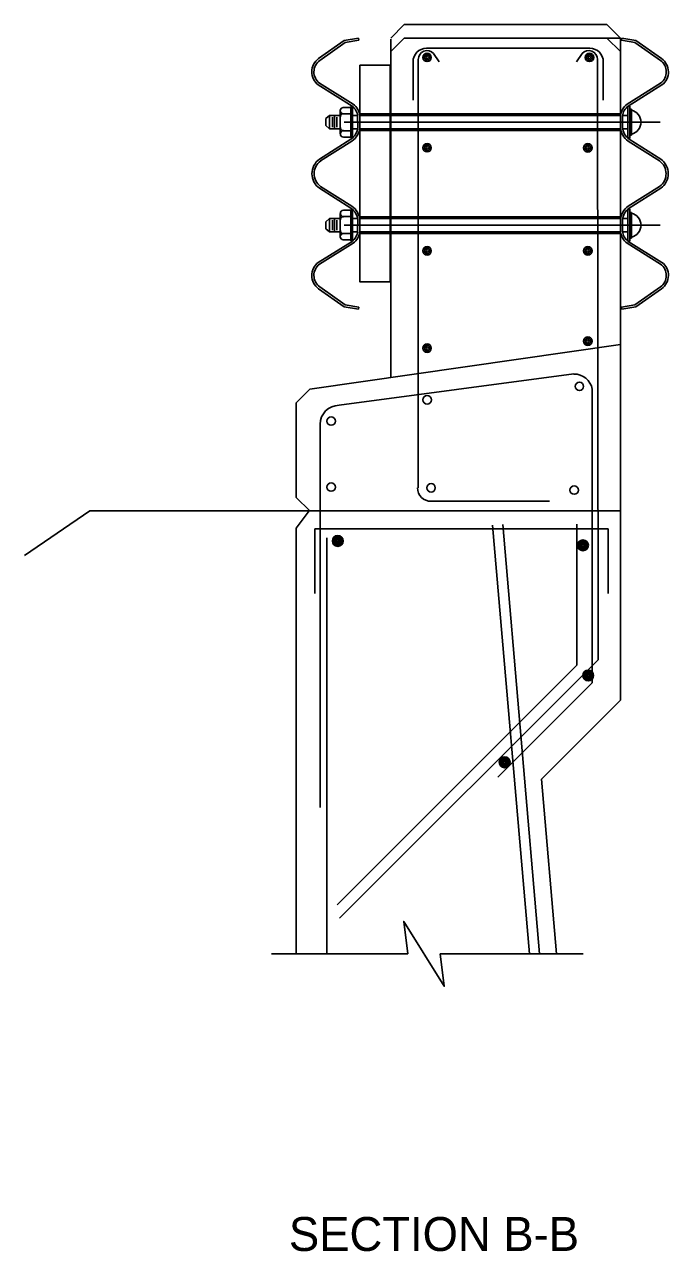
# Model space of a CAD drawing. Extents: x 25748.5 to 25802.9, y -3094.4 to -3056.4.
# Drawn here: x 25766.27 to 25770.24, y -3094.36 to -3086.79 of the extents above; entities that cross this region are included whole.
import ezdxf

# ---------------------------------------------------------------- set-up
doc = ezdxf.new("R2010")
doc.units = 0
for name, color, linetype in [('213 Rebar', 7, 'Continuous'), ('border_NO-PLOT', 7, 'Continuous'), ('str_Center-Line-A', 7, 'Continuous'), ('str_Concrete-A', 7, 'Continuous'), ('str_Misc-Steel-A', 7, 'Continuous'), ('str_Reinforcement-C', 7, 'Continuous'), ('str_Reinforcement-I', 7, 'Continuous'), ('str_Reinforcement-J', 7, 'Continuous'), ('str_Reinforcement-K', 7, 'Continuous'), ('str_Reinforcement-M', 7, 'Continuous'), ('str_Reinforcement-N', 7, 'Continuous'), ('str_Reinforcement-O', 7, 'Continuous'), ('str_Wood-A', 7, 'Continuous')]:
    doc.layers.add(name, color=color, linetype=linetype)

msp = doc.modelspace()

# ---------------------------------------------------------------- linework, layer by layer
at = {"layer": '213 Rebar'}
for p, q in [((25769.674, -3089.8714), (25769.674, -3090.7402)), ((25769.674, -3090.7402), (25768.1953, -3092.219))]:
    msp.add_line(p, q, dxfattribs=at)
at = {"layer": 'str_Center-Line-A'}
for p, q in [((25768.2377, -3087.3919), (25770.1875, -3087.3919)), ((25768.2377, -3088.0273), (25770.1875, -3088.0273))]:
    msp.add_line(p, q, dxfattribs=at)
at = {"layer": 'str_Concrete-A'}
for p, q in [((25768.6088, -3086.7897), (25768.5255, -3086.8731)), ((25768.6088, -3086.7897), (25769.8588, -3086.7897)), ((25769.8588, -3086.7897), (25769.9421, -3086.8731)), ((25768.6088, -3086.8731), (25768.5255, -3086.9564)), ((25768.5255, -3086.879), (25768.5255, -3087.212)), ((25768.6088, -3086.8731), (25769.9421, -3086.8731)), ((25769.8588, -3086.8731), (25769.9421, -3086.9564)), ((25769.9421, -3086.8731), (25769.9421, -3087.2061)), ((25768.5255, -3087.2061), (25768.5255, -3088.9677)), ((25769.9421, -3087.2061), (25769.9421, -3089.7897)), ((25768.3342, -3087.3398), (25769.9421, -3087.3398)), ((25768.3342, -3087.444), (25769.9421, -3087.444)), ((25768.3342, -3087.9752), (25769.9421, -3087.9752)), ((25768.3342, -3088.0794), (25769.9421, -3088.0794)), ((25769.9421, -3088.7636), (25768.0255, -3089.0397)), ((25767.9421, -3089.1231), (25768.0255, -3089.0397)), ((25767.9421, -3089.1231), (25768.0255, -3089.0397)), ((25767.9421, -3089.1231), (25767.9421, -3089.7064)), ((25767.9421, -3089.7064), (25768.0255, -3089.7897)), ((25766.6684, -3089.7897), (25766.2657, -3090.0646)), ((25768.022, -3089.7897), (25766.6684, -3089.7897)), ((25768.022, -3089.7897), (25767.9421, -3089.8964)), ((25768.022, -3089.7897), (25769.9421, -3089.7897)), ((25769.9421, -3089.7897), (25769.9421, -3090.9564)), ((25767.9421, -3089.8964), (25767.9421, -3092.5213)), ((25769.9421, -3090.9564), (25769.4553, -3091.4432)), ((25769.4553, -3091.4432), (25769.5478, -3092.5213)), ((25768.6307, -3092.5213), (25767.7891, -3092.5213)), ((25769.7128, -3092.5213), (25768.8307, -3092.5213))]:
    msp.add_line(p, q, dxfattribs=at)
msp.add_lwpolyline([(25768.6307, -3092.5213), (25768.6057, -3092.3213), (25768.8557, -3092.7213), (25768.8307, -3092.5213)], dxfattribs=at)
at = {"layer": 'str_Misc-Steel-A'}
for p, q in [((25768.2382, -3086.8884), (25768.3253, -3086.8731)), ((25768.3253, -3086.8731), (25768.3276, -3086.8856)), ((25769.951, -3086.8731), (25769.9488, -3086.8856)), ((25770.0381, -3086.8884), (25769.951, -3086.8731)), ((25768.08, -3087), (25768.2382, -3086.8884)), ((25768.0876, -3087.0109), (25768.2446, -3086.9002)), ((25768.2446, -3086.9002), (25768.3276, -3086.8856)), ((25770.0318, -3086.9002), (25769.9488, -3086.8856)), ((25770.1887, -3087.0109), (25770.0318, -3086.9002)), ((25770.1964, -3087), (25770.0381, -3086.8884)), ((25768.2863, -3087.2922), (25768.0781, -3087.1624)), ((25768.2928, -3087.281), (25768.086, -3087.1517)), ((25769.9835, -3087.281), (25770.1903, -3087.1517)), ((25769.99, -3087.2922), (25770.1982, -3087.1624)), ((25768.214, -3087.3198), (25768.214, -3087.4644)), ((25768.2794, -3087.3008), (25768.2324, -3087.3008)), ((25768.2794, -3087.489), (25768.2794, -3087.2946)), ((25768.2794, -3087.2946), (25768.2902, -3087.2946)), ((25768.2794, -3087.3008), (25768.2794, -3087.4838)), ((25768.2902, -3087.2946), (25768.2902, -3087.489)), ((25770.0013, -3087.4711), (25770.0013, -3087.3127)), ((25770.0013, -3087.3127), (25770.0101, -3087.3127)), ((25770.0101, -3087.3127), (25770.0101, -3087.4711)), ((25770.0101, -3087.4664), (25770.0101, -3087.3173)), ((25768.1465, -3087.3502), (25768.1249, -3087.3688)), ((25768.1249, -3087.3688), (25768.1249, -3087.4121)), ((25768.1465, -3087.4333), (25768.1249, -3087.4121)), ((25768.1465, -3087.3502), (25768.1465, -3087.4333)), ((25768.214, -3087.3502), (25768.1465, -3087.3502)), ((25768.1656, -3087.3608), (25768.1656, -3087.423)), ((25768.1789, -3087.4333), (25768.1789, -3087.3509)), ((25768.1931, -3087.3608), (25768.1931, -3087.423)), ((25768.2337, -3087.34), (25768.2794, -3087.34)), ((25768.2902, -3087.3502), (25768.3202, -3087.3502)), ((25768.3206, -3087.3549), (25768.3211, -3087.4241)), ((25768.3342, -3087.3502), (25769.9425, -3087.3502)), ((25768.3342, -3087.3541), (25768.3342, -3087.424)), ((25769.9421, -3087.3541), (25769.9421, -3087.424)), ((25769.9557, -3087.3549), (25769.9552, -3087.4241)), ((25769.9561, -3087.3502), (25769.9874, -3087.3502)), ((25768.214, -3087.4333), (25768.1465, -3087.4333)), ((25768.2794, -3087.4446), (25768.2308, -3087.4446)), ((25768.2794, -3087.4838), (25768.2334, -3087.4838)), ((25768.2902, -3087.489), (25768.2794, -3087.489)), ((25768.2902, -3087.4335), (25768.3199, -3087.4335)), ((25768.3342, -3087.4335), (25769.9433, -3087.4335)), ((25769.9564, -3087.4335), (25769.9874, -3087.4335)), ((25770.0101, -3087.4711), (25770.0013, -3087.4711)), ((25768.0852, -3087.6196), (25768.2797, -3087.4977)), ((25768.0922, -3087.6308), (25768.286, -3087.5096)), ((25770.1841, -3087.6308), (25769.9903, -3087.5096)), ((25770.1911, -3087.6196), (25769.9966, -3087.4977)), ((25768.0922, -3087.7883), (25768.286, -3087.9095)), ((25770.1841, -3087.7883), (25769.9903, -3087.9095)), ((25768.0852, -3087.7996), (25768.2797, -3087.9214)), ((25770.1911, -3087.7996), (25769.9966, -3087.9214)), ((25768.2794, -3087.9354), (25768.2334, -3087.9354)), ((25768.2794, -3087.9302), (25768.2794, -3088.1246)), ((25768.2902, -3087.9302), (25768.2794, -3087.9302)), ((25768.2794, -3088.1183), (25768.2794, -3087.9354)), ((25768.2902, -3088.1246), (25768.2902, -3087.9302)), ((25768.1465, -3087.9858), (25768.1249, -3088.0071)), ((25768.1249, -3088.0503), (25768.1249, -3088.0071)), ((25768.1465, -3088.069), (25768.1465, -3087.9858)), ((25768.214, -3087.9858), (25768.1465, -3087.9858)), ((25768.1656, -3088.0584), (25768.1656, -3087.9962)), ((25768.1789, -3087.9858), (25768.1789, -3088.0683)), ((25768.1931, -3088.0584), (25768.1931, -3087.9962)), ((25768.214, -3088.0994), (25768.214, -3087.9548)), ((25768.2794, -3087.9746), (25768.2308, -3087.9746)), ((25768.2902, -3087.9856), (25768.3199, -3087.9856)), ((25768.3206, -3088.0643), (25768.3211, -3087.995)), ((25768.3342, -3087.9856), (25769.9433, -3087.9856)), ((25768.3342, -3088.0651), (25768.3342, -3087.9952)), ((25769.9421, -3088.0651), (25769.9421, -3087.9952)), ((25769.9557, -3088.0643), (25769.9552, -3087.995)), ((25769.9564, -3087.9856), (25769.9874, -3087.9856)), ((25770.0013, -3087.9481), (25770.0013, -3088.1065)), ((25770.0101, -3087.9481), (25770.0013, -3087.9481)), ((25770.0101, -3088.1065), (25770.0101, -3087.9481)), ((25770.0101, -3087.9527), (25770.0101, -3088.1018)), ((25768.1465, -3088.069), (25768.1249, -3088.0503)), ((25768.214, -3088.069), (25768.1465, -3088.069)), ((25768.2337, -3088.0792), (25768.2794, -3088.0792)), ((25768.2902, -3088.069), (25768.3202, -3088.069)), ((25768.3342, -3088.069), (25769.9425, -3088.069)), ((25769.9561, -3088.069), (25769.9874, -3088.069)), ((25768.2863, -3088.127), (25768.0781, -3088.2568)), ((25768.2928, -3088.1381), (25768.086, -3088.2674)), ((25768.2794, -3088.1183), (25768.2324, -3088.1183)), ((25768.2794, -3088.1246), (25768.2902, -3088.1246)), ((25769.9835, -3088.1381), (25770.1903, -3088.2674)), ((25769.99, -3088.127), (25770.1982, -3088.2568)), ((25770.0013, -3088.1065), (25770.0101, -3088.1065)), ((25768.08, -3088.4191), (25768.2382, -3088.5307)), ((25768.0876, -3088.4083), (25768.2446, -3088.5189)), ((25770.1887, -3088.4083), (25770.0318, -3088.5189)), ((25770.1964, -3088.4191), (25770.0381, -3088.5307)), ((25768.2382, -3088.5307), (25768.3253, -3088.5461)), ((25768.2446, -3088.5189), (25768.3276, -3088.5336)), ((25768.3253, -3088.5461), (25768.3276, -3088.5336)), ((25770.0318, -3088.5189), (25769.9488, -3088.5336)), ((25769.951, -3088.5461), (25769.9488, -3088.5336)), ((25770.0381, -3088.5307), (25769.951, -3088.5461))]:
    msp.add_line(p, q, dxfattribs=at)
for points in [[(25770.0013, -3087.2942), (25770.0013, -3087.4895), (25769.9874, -3087.4895), (25769.9874, -3087.2942)], [(25770.0013, -3088.125), (25770.0013, -3087.9296), (25769.9874, -3087.9296), (25769.9874, -3088.125)]]:
    msp.add_lwpolyline(points, close=True, dxfattribs=at)
for centre, radius, start, end in [((25768.138, -3087.0819), 0.1003, 125.32874, 233.36821), ((25768.138, -3087.0819), 0.087, 125.32874, 233.36821), ((25770.1383, -3087.0819), 0.087, 306.63179, 54.67126), ((25770.1383, -3087.0819), 0.1003, 306.63179, 54.67126), ((25768.2337, -3087.3204), 0.0196, 93.6172, 265.19515), ((25768.2349, -3087.3611), 0.0859, 4.14794, 53.52372), ((25768.2337, -3087.3628), 0.1009, 4.63785, 54.11256), ((25770.0427, -3087.3628), 0.1009, 125.88744, 175.36215), ((25770.0414, -3087.3611), 0.0859, 126.47628, 175.85206), ((25769.9927, -3087.3919), 0.0765, 283.1187, 76.8813), ((25768.2337, -3087.3596), 0.0196, 89.60154, 177.07322), ((25768.2337, -3087.4642), 0.0196, 98.21254, 269.27763), ((25768.2338, -3087.4247), 0.0196, 181.89764, 269.50043), ((25768.2206, -3087.416), 0.1009, 305.88744, 355.36215), ((25768.2172, -3087.4145), 0.1174, 305.88744, 355.36215), ((25770.0592, -3087.4145), 0.1174, 184.63785, 234.11256), ((25770.0558, -3087.416), 0.1009, 184.63785, 234.11256), ((25768.1505, -3087.7096), 0.1112, 125.98027, 234.01973), ((25768.1499, -3087.7096), 0.0976, 125.7478, 233.78726), ((25770.1264, -3087.7096), 0.0976, 306.21274, 54.2522), ((25770.1258, -3087.7096), 0.1112, 305.98027, 54.01973), ((25768.2337, -3087.955), 0.0196, 90.72237, 261.78746), ((25768.2206, -3088.0032), 0.1009, 4.63785, 54.11256), ((25768.2172, -3088.0047), 0.1174, 4.63785, 54.11256), ((25770.0592, -3088.0047), 0.1174, 125.88744, 175.36215), ((25770.0558, -3088.0032), 0.1009, 125.88744, 175.36215), ((25768.2338, -3087.9945), 0.0196, 90.49957, 178.10236), ((25769.9927, -3088.0272), 0.0765, 283.1187, 76.8813), ((25768.2337, -3088.0596), 0.0196, 182.92678, 270.39846), ((25768.2337, -3088.0987), 0.0196, 94.80485, 266.3828), ((25768.2349, -3088.0581), 0.0859, 306.47628, 355.85206), ((25768.2337, -3088.0564), 0.1009, 305.88744, 355.36215), ((25770.0427, -3088.0564), 0.1009, 184.63785, 234.11256), ((25770.0414, -3088.0581), 0.0859, 184.14794, 233.52372), ((25768.138, -3088.3373), 0.1003, 126.63179, 234.67126), ((25768.138, -3088.3373), 0.087, 126.63179, 234.67126), ((25770.1383, -3088.3373), 0.087, 305.32874, 53.36821), ((25770.1383, -3088.3373), 0.1003, 305.32874, 53.36821)]:
    msp.add_arc(centre, radius, start, end, dxfattribs=at)
at = {"layer": 'str_Reinforcement-C'}
for p, q in [((25769.7061, -3086.968), (25769.6704, -3087.0189)), ((25769.8001, -3087.0047), (25769.8048, -3090.7072)), ((25769.8048, -3090.7072), (25768.2095, -3092.3025))]:
    msp.add_line(p, q, dxfattribs=at)
msp.add_arc((25769.7465, -3087.0041), 0.0539, 359.33861, 138.18194, dxfattribs=at)
at = {"layer": 'str_Reinforcement-I'}
for p, q in [((25768.6952, -3089.6483), (25768.6952, -3087.0047)), ((25768.7892, -3086.9682), (25768.8249, -3087.0192)), ((25768.7739, -3089.7305), (25769.5045, -3089.7305))]:
    msp.add_line(p, q, dxfattribs=at)
for centre, radius, start, end in [((25768.7491, -3087.0041), 0.0539, 41.81806, 180.6417), ((25768.7739, -3089.6472), 0.0833, 180, 270)]:
    msp.add_arc(centre, radius, start, end, dxfattribs=at)
at = {"layer": 'str_Reinforcement-J'}
for p, q in [((25768.746, -3086.9362), (25769.7532, -3086.9362)), ((25768.6627, -3087.256), (25768.6627, -3087.0195)), ((25769.8365, -3087.0195), (25769.8365, -3087.256)), ((25768.0561, -3090.2983), (25768.0561, -3089.8992)), ((25768.0561, -3089.8992), (25769.8675, -3089.8992)), ((25769.8675, -3089.8992), (25769.8675, -3090.2983))]:
    msp.add_line(p, q, dxfattribs=at)
for centre, start, end in [((25768.746, -3087.0195), 90, 180), ((25769.7532, -3087.0195), 0, 90)]:
    msp.add_arc(centre, 0.0833, start, end, dxfattribs=at)
at = {"layer": 'str_Reinforcement-K'}
for centre, radius in [((25768.7495, -3086.9922), 0.026), ((25768.7495, -3086.9922), 0.0174), ((25768.7495, -3086.9922), 0.00871), ((25769.7513, -3086.9926), 0.026), ((25769.7513, -3086.9926), 0.0174), ((25769.7513, -3086.9926), 0.00871), ((25768.7495, -3087.5498), 0.026), ((25768.7495, -3087.5498), 0.0174), ((25768.7495, -3087.5498), 0.00871), ((25769.741, -3087.5502), 0.026), ((25769.741, -3087.5502), 0.0174), ((25769.741, -3087.5502), 0.00871), ((25768.7495, -3088.1853), 0.026), ((25768.7495, -3088.1853), 0.0174), ((25769.741, -3088.1857), 0.026), ((25769.741, -3088.1857), 0.0174), ((25768.7495, -3088.1853), 0.00871), ((25769.741, -3088.1857), 0.00871), ((25768.7495, -3088.7858), 0.026), ((25768.7495, -3088.7858), 0.0174), ((25769.741, -3088.7428), 0.026), ((25769.741, -3088.7428), 0.0174), ((25769.741, -3088.7428), 0.00871), ((25768.7495, -3088.7858), 0.00871)]:
    msp.add_circle(centre, radius, dxfattribs=at)
at = {"layer": 'str_Reinforcement-M'}
for p, q in [((25768.2062, -3089.1384), (25769.6543, -3088.9451)), ((25769.7688, -3089.0386), (25769.7688, -3090.85)), ((25768.0892, -3089.2553), (25768.0892, -3091.6194)), ((25769.7688, -3090.85), (25769.1868, -3091.4321))]:
    msp.add_line(p, q, dxfattribs=at)
for centre, start, end in [((25769.6543, -3089.0621), 11.59519, 90), ((25768.2062, -3089.2553), 90, 180)]:
    msp.add_arc(centre, 0.1169, start, end, dxfattribs=at)
at = {"layer": 'str_Reinforcement-N'}
for p, q in [((25769.1537, -3089.8781), (25769.3805, -3092.5213)), ((25769.2166, -3089.8727), (25769.4439, -3092.5213)), ((25768.1314, -3092.5213), (25768.1314, -3089.9564))]:
    msp.add_line(p, q, dxfattribs=at)
at = {"layer": 'str_Reinforcement-O'}
for centre, radius in [((25769.6889, -3089.0213), 0.026), ((25768.7497, -3089.1044), 0.026), ((25768.1575, -3089.2356), 0.026), ((25768.1575, -3089.6428), 0.026), ((25768.7739, -3089.6472), 0.026), ((25769.6569, -3089.661), 0.026), ((25768.1982, -3089.975), 0.0334), ((25768.1982, -3089.975), 0.0317), ((25768.1982, -3089.975), 0.03), ((25768.1982, -3089.975), 0.0283), ((25768.1982, -3089.975), 0.0267), ((25768.1982, -3089.975), 0.025), ((25768.1982, -3089.975), 0.0233), ((25768.1982, -3089.975), 0.0217), ((25768.1982, -3089.975), 0.02), ((25768.1982, -3089.975), 0.0183), ((25768.1982, -3089.975), 0.0167), ((25768.1982, -3089.975), 0.015), ((25768.1982, -3089.975), 0.0133), ((25768.1982, -3089.975), 0.0117), ((25768.1982, -3089.975), 0.01), ((25768.1982, -3089.975), 0.00834), ((25768.1982, -3089.975), 0.00667), ((25769.7109, -3090.0019), 0.0334), ((25769.7109, -3090.0019), 0.0317), ((25769.7109, -3090.0019), 0.03), ((25769.7109, -3090.0019), 0.0283), ((25769.7109, -3090.0019), 0.0267), ((25769.7109, -3090.0019), 0.025), ((25769.7109, -3090.0019), 0.0233), ((25769.7109, -3090.0019), 0.0217), ((25769.7109, -3090.0019), 0.02), ((25769.7109, -3090.0019), 0.0183), ((25769.7109, -3090.0019), 0.0167), ((25769.7109, -3090.0019), 0.015), ((25769.7109, -3090.0019), 0.0133), ((25769.7109, -3090.0019), 0.0117), ((25769.7109, -3090.0019), 0.01), ((25769.7109, -3090.0019), 0.00834), ((25769.7109, -3090.0019), 0.00667), ((25769.7433, -3090.8047), 0.0334), ((25769.7433, -3090.8047), 0.0317), ((25769.7433, -3090.8047), 0.03), ((25769.7433, -3090.8047), 0.0283), ((25769.7433, -3090.8047), 0.0267), ((25769.7433, -3090.8047), 0.025), ((25769.7433, -3090.8047), 0.0233), ((25769.7433, -3090.8047), 0.0217), ((25769.7433, -3090.8047), 0.02), ((25769.7433, -3090.8047), 0.0183), ((25769.7433, -3090.8047), 0.0167), ((25769.7433, -3090.8047), 0.015), ((25769.7433, -3090.8047), 0.0133), ((25769.7433, -3090.8047), 0.0117), ((25769.7433, -3090.8047), 0.01), ((25769.7433, -3090.8047), 0.00834), ((25769.7433, -3090.8047), 0.00667), ((25769.228, -3091.3399), 0.0334), ((25769.228, -3091.3399), 0.0317), ((25769.228, -3091.3399), 0.03), ((25769.228, -3091.3399), 0.0283), ((25769.228, -3091.3399), 0.0267), ((25769.228, -3091.3399), 0.025), ((25769.228, -3091.3399), 0.0233), ((25769.228, -3091.3399), 0.0217), ((25769.228, -3091.3399), 0.02), ((25769.228, -3091.3399), 0.0183), ((25769.228, -3091.3399), 0.0167), ((25769.228, -3091.3399), 0.015), ((25769.228, -3091.3399), 0.0133), ((25769.228, -3091.3399), 0.0117), ((25769.228, -3091.3399), 0.01), ((25769.228, -3091.3399), 0.00834), ((25769.228, -3091.3399), 0.00667)]:
    msp.add_circle(centre, radius, dxfattribs=at)
at = {"layer": 'str_Wood-A'}
msp.add_lwpolyline([(25768.3342, -3087.0399), (25768.5221, -3087.0399), (25768.5221, -3088.3762), (25768.3342, -3088.3762)], close=True, dxfattribs=at)

# ---------------------------------------------------------------- texts
at = {"layer": 'border_NO-PLOT'}
msp.add_text('SECTION B-B', height=0.209524, dxfattribs=at).set_placement((25767.8967, -3094.3543))

doc.saveas('drawing.dxf')
